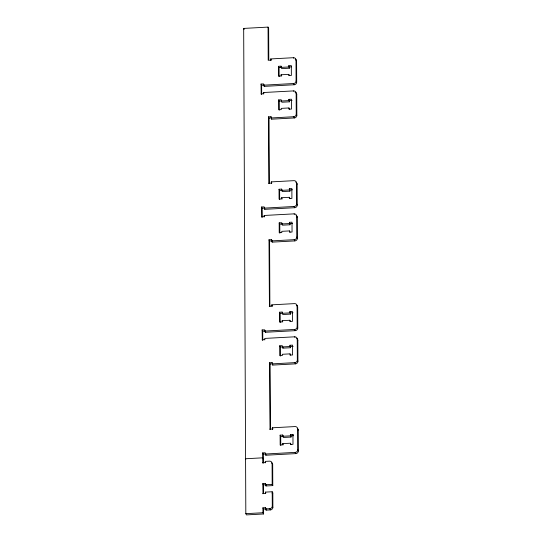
<?xml version="1.0" encoding="UTF-8"?>
<svg xmlns="http://www.w3.org/2000/svg" width="542" height="542" viewBox="0 0 542 542"><rect width="100%" height="100%" fill="white"/><g stroke="black" fill="none" stroke-linecap="round" stroke-linejoin="round"><path stroke-width="0.81" d="M265.851 508.457L265.472 507.691L262.911 507.827L263.507 509.06L263.527 513.979L246.427 514.9L245.824 513.667L243.676 28.414L268.053 27.1L268.649 28.333L268.791 59.457M270.912 60.467L270.756 58.929L293.418 57.709A2.595 2.432 -25.9 0 1 296 60.026L296.596 61.26L296.691 82.16A2.595 2.432 -25.9 0 1 294.137 84.762L264.205 86.374L263.602 83.908L261.034 84.051L261.19 94.118M268.053 27.1L268.202 60.297L270.763 60.162M278.493 66.3L281.054 66.165L281.657 67.398L279.089 67.533L278.493 66.3L278.534 76.137L281.102 76.002L281.095 74.769L288.791 74.356L289.387 75.589M281.054 66.165L281.657 68.624L289.353 68.211L288.75 65.751L291.318 65.609L291.359 75.446L288.798 75.582L288.791 74.356M281.061 67.391L288.757 66.978M288.75 65.751L289.353 66.984L291.278 66.876M261.034 84.051L261.63 85.284L293.534 83.529A2.595 2.432 -25.9 0 0 296.088 80.934L296 60.026M263.758 93.976L263.636 92.519L293.568 90.907A2.595 2.432 -25.9 0 1 296.142 93.224L296.745 94.457L296.833 115.358A2.595 2.432 -25.9 0 1 294.279 117.96L271.617 119.179L271.014 116.72L268.446 116.855L268.852 183.481M261.075 93.888L263.642 93.746M278.635 99.911L281.203 99.769L281.806 102.235L289.503 101.815L288.9 99.355L291.467 99.22L291.508 109.057L288.947 109.193L288.94 107.96L281.244 108.38L281.251 109.606L278.683 109.748L278.635 99.911L279.238 101.144L279.279 110.155M279.238 101.144L288.906 100.588L289.503 101.815M289.503 100.588L292.063 100.453M268.446 116.855L269.049 118.088L293.683 116.726A2.595 2.432 -25.9 0 0 296.237 114.132L296.142 93.224M271.495 183.494L271.305 181.882L293.967 180.662A2.595 2.432 -25.9 0 1 296.542 182.979L297.138 184.212L297.233 205.12A2.595 2.432 -25.9 0 1 294.679 207.715L264.747 209.327L264.144 206.868L261.576 207.003L261.732 217.071M268.744 183.25L271.312 183.115M289.936 198.541L289.333 197.308L281.637 197.722L281.644 198.955L279.076 199.09L279.035 189.253L281.603 189.117L282.199 190.35M281.603 189.117L282.206 191.577L289.902 191.163L289.299 188.704L291.86 188.562L291.908 198.399L289.34 198.535L289.333 197.308M279.035 189.253L279.631 190.486L289.299 189.93M289.299 188.704L289.895 189.937L292.463 189.795M261.576 207.003L262.179 208.236L294.082 206.482A2.595 2.432 -25.9 0 0 296.637 203.887L296.542 182.979M264.3 216.929L264.178 215.472L294.11 213.86A2.595 2.432 -25.9 0 1 296.691 216.177L297.287 217.41L297.382 238.311A2.595 2.432 -25.9 0 1 294.828 240.912L272.165 242.132L271.556 239.672L268.995 239.808L269.435 306.508M261.623 216.841L264.184 216.698M279.184 222.864L281.745 222.721L282.355 225.187L290.051 224.774L289.448 222.308L292.009 222.173L292.057 232.01L289.489 232.145L289.482 230.912L281.786 231.332L281.793 232.559L279.225 232.701L279.184 222.864L279.78 224.097L279.821 233.114M281.752 223.954L289.448 223.541L290.051 224.774M279.78 224.097L282.348 223.954M290.045 223.541L292.612 223.406M271.562 240.899L294.225 239.679A2.595 2.432 -25.9 0 0 296.779 237.084L296.691 216.177M268.995 239.808L269.591 241.041L271.833 240.919M272.077 306.528L271.847 304.834L294.509 303.615A2.595 2.432 -25.9 0 1 297.084 305.932L297.687 307.165L297.775 328.073A2.595 2.432 -25.9 0 1 295.221 330.667L265.289 332.28L264.686 329.821L262.125 329.956L262.314 340.098M269.286 306.203L271.854 306.067M290.478 321.494L289.882 320.261L282.179 320.674L282.186 321.907L279.625 322.043L279.577 312.206L282.145 312.07L282.741 313.303M282.145 312.07L282.748 314.529L290.444 314.116L289.841 311.657L292.409 311.514L292.45 321.352L289.882 321.487L289.882 320.261M279.577 312.206L280.18 313.439L289.848 312.883M289.841 311.657L290.437 312.89L293.005 312.748M262.125 329.956L262.721 331.189L294.624 329.434A2.595 2.432 -25.9 0 0 297.179 326.84L297.084 305.932M264.842 339.881L264.726 338.425L294.658 336.812A2.595 2.432 -25.9 0 1 297.233 339.129L297.829 340.362L297.924 361.27A2.595 2.432 -25.9 0 1 295.37 363.865L272.707 365.084L272.104 362.625L269.537 362.761L270.018 429.542M262.165 339.793L264.733 339.651M279.726 345.816L282.294 345.674L282.897 348.14L290.593 347.727L289.99 345.261L292.558 345.125L292.599 354.963L290.031 355.098L290.024 353.865L282.328 354.285L282.335 355.511L279.774 355.654L279.726 345.816L280.322 347.049L280.363 356.067M280.322 347.049L289.997 346.494L290.593 347.727M290.587 346.494L293.154 346.358M269.537 362.761L270.133 363.994L294.773 362.632A2.595 2.432 -25.9 0 0 297.328 360.037L297.233 339.129M272.66 429.555L272.389 427.787L295.051 426.568A2.595 2.432 -25.9 0 1 297.633 428.885L298.229 430.118L298.324 451.025A2.595 2.432 -25.9 0 1 295.769 453.62L265.837 455.233L265.234 452.773L262.667 452.909L262.897 463.132M269.828 429.156L272.396 429.02M291.02 444.447L290.424 443.214L282.728 443.627L282.734 444.86L280.167 444.996L280.119 435.158L282.687 435.023L283.29 436.256M290.383 434.609L292.951 434.467L293.547 435.7L290.986 435.843L290.383 434.609L290.986 437.069L283.29 437.482L282.687 435.023M280.119 435.158L280.722 436.391L290.39 435.836M262.667 452.909L263.263 454.142L295.166 452.387A2.595 2.432 -25.9 0 0 297.721 449.792L297.633 428.885M265.384 462.841L265.268 461.377L269.543 461.147A2.595 2.432 -25.9 0 1 272.091 463.471L272.687 464.704L272.782 485.605L265.973 485.971L265.37 483.511L262.802 483.647L262.992 493.789M262.707 462.746L265.275 462.604M262.802 483.647L263.398 484.88L272.186 484.372L272.782 485.605M265.526 493.579L265.404 492.116L272.213 491.75L272.816 492.983L272.877 507.326A2.595 2.432 -25.9 0 1 270.322 509.92L266.081 510.151L265.472 507.691M262.843 493.484L265.411 493.342M271.962 493.024L272.816 492.983M265.478 508.918L269.726 508.687A2.595 2.432 -25.9 0 0 272.28 506.092L272.213 491.75M263.507 509.06L265.912 508.931M245.824 513.667L262.931 512.746L263.527 513.979M293.418 57.709L293.683 58.245M296.088 80.934L296.691 82.16M293.534 83.529L294.137 84.762M293.568 90.907L293.757 91.293M281.095 74.769L281.691 76.002M270.756 58.929L271.285 60.006M296.237 114.132L296.833 115.358M293.683 116.726L294.279 117.96M288.94 107.96L289.536 109.193M243.676 28.414L244.164 29.417M264.049 84.837L264.205 86.374M263.636 92.519L263.859 92.98M271.014 116.72L271.278 117.255M296.637 203.887L297.233 205.12M294.082 206.482L294.679 207.715M294.11 213.86L294.374 214.395M281.637 197.722L282.233 198.955M271.305 181.882L271.827 182.959M296.779 237.084L297.382 238.311M294.225 239.679L294.828 240.912M289.482 230.912L290.078 232.145M264.632 207.864L264.747 209.327M264.178 215.472L264.442 216.007M271.556 239.672L271.82 240.208M297.179 326.84L297.775 328.073M294.624 329.434L295.221 330.667M294.658 336.812L294.956 337.429M282.179 320.674L282.782 321.907M271.847 304.834L272.369 305.912M297.328 360.037L297.924 361.27M294.773 362.632L295.37 363.865M290.024 353.865L290.627 355.098M265.207 330.898L265.289 332.28M272.104 362.625L272.362 363.16M297.721 449.792L298.324 451.025M295.166 452.387L295.769 453.62M282.728 443.627L283.324 444.86M272.389 427.787L272.917 428.864M265.79 453.925L265.837 455.233M263.283 459.06L262.687 457.827L245.587 458.749L245.811 459.209M265.37 483.511L265.851 484.507M272.28 506.092L272.877 507.326M265.404 492.116L265.851 493.037M269.726 508.687L270.322 509.92M292.951 434.467L292.992 444.304L290.431 444.447L290.424 443.214M289.353 66.984L289.353 68.211M289.895 189.937L289.902 191.163M290.437 312.89L290.444 314.116M290.986 435.843L290.986 437.069M288.9 99.355L288.906 100.588M289.448 222.308L289.448 223.541M289.99 345.261L289.997 346.494M282.89 346.907L282.897 348.14M279.089 67.533L279.13 76.551M279.631 190.486L279.672 199.503M280.18 313.439L280.214 322.456M280.722 436.391L280.763 445.409M271.617 118.413L271.617 119.179M272.159 240.905L272.165 242.132M272.701 363.933L272.707 365.084M272.091 463.471L272.186 484.372M269.049 118.088L269.34 183.643M269.591 241.041L269.882 306.596M270.133 363.994L270.424 429.549M265.966 484.819L265.973 485.971M266.075 509.229L266.081 510.151M261.63 85.284L261.671 94.301M262.179 208.236L262.213 217.254M262.721 331.189L262.762 340.207M263.263 454.142L263.304 463.058M263.398 484.88L263.439 493.484M262.911 507.827L262.931 512.746M271.745 462.854A2.595 2.432 -25.9 0 1 272.687 464.704M296.664 338.371A2.595 2.432 -25.9 0 1 297.829 340.362M297.273 428.261A2.595 2.432 -25.9 0 1 298.229 430.118M296.725 305.309A2.595 2.432 -25.9 0 1 297.687 307.165M296.115 215.418A2.595 2.432 -25.9 0 1 297.287 217.41M295.742 182.105A2.595 2.432 -25.9 0 1 297.138 184.212M295.112 92.262A2.595 2.432 -25.9 0 1 296.745 94.457M295.2 59.153A2.595 2.432 -25.9 0 1 296.596 61.26"/></g></svg>
